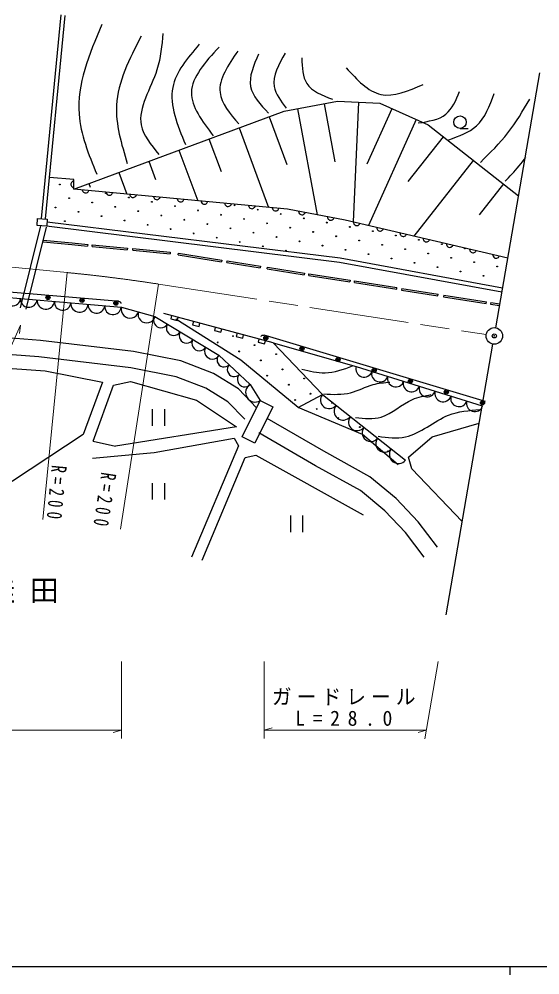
# Model space of a CAD drawing. Units: millimetres, scale not verified. Extents: x 40000 to 680000, y 20000 to 380000.
# Drawn here: x 208723 to 271615, y 204000 to 319578 of the extents above; entities that cross this region are included whole.
import ezdxf

# ---------------------------------------------------------------- set-up
doc = ezdxf.new("R2010")
doc.units = ezdxf.units.MM
doc.header["$LTSCALE"] = 1000
doc.header["$PDMODE"] = 32
doc.header["$PDSIZE"] = 500
doc.linetypes.add('CHAIN', pattern=[18.5, 12, -1.5, 3.5, -1.5])
for name, color, linetype, lineweight in [('M-BGD', 7, 'Continuous', 25), ('M-BMK', 2, 'CHAIN', 13), ('M-BMK-SRVR', 3, 'Continuous', 25), ('M-STR-HTXT', 7, 'Continuous', 13), ('M-TTL-BAND', 7, 'Continuous', 25)]:
    doc.layers.add(name, color=color, linetype=linetype, lineweight=lineweight)
doc.layers.add('M-BMK-HTXT', color=7, linetype='Continuous')
doc.layers.add('M-OTRS', color=6, linetype='Continuous')
doc.styles.add('ＭＳ ゴシック', font='')
doc.styles.get('ＭＳ ゴシック').set_extended_font_data('MS Gothic')

msp = doc.modelspace()

# ---------------------------------------------------------------- linework, layer by layer
at = {"layer": 'M-BGD'}
for p, q in [((211427, 295463), (213783, 320079)), ((211925, 295415), (214280, 320032)), ((242335, 308746), (244713, 295907)), ((245551, 309342), (246855, 302300)), ((249720, 309520), (249047, 295050)), ((253739, 308746), (250731, 302045)), ((238912, 307776), (241059, 301983)), ((235282, 306430), (238853, 296796)), ((256657, 307436), (250901, 294615)), ((261974, 306353), (262974, 306353)), ((259936, 305353), (255675, 299924)), ((231651, 305084), (233112, 301143)), ((228021, 303738), (230294, 297607)), ((224391, 302393), (225202, 300203)), ((263575, 302497), (256380, 293331)), ((220760, 301047), (221734, 298419)), ((215315, 300171), (212405, 300430)), ((217130, 299701), (217292, 299263)), ((267214, 299641), (264280, 295904)), ((211307, 294596), (208857, 284680)), ((211987, 294428), (209536, 284512)), ((211610, 292658), (211630, 292857)), ((217013, 292333), (216994, 292133)), ((217544, 292082), (217562, 292282)), ((217544, 292082), (221787, 291689)), ((217562, 292282), (221806, 291888)), ((221806, 291888), (221787, 291689)), ((222442, 291628), (222461, 291827)), ((222442, 291628), (226965, 291208)), ((222461, 291827), (226984, 291407)), ((226984, 291407), (226965, 291208)), ((227938, 291067), (227969, 291264)), ((227969, 291264), (233184, 290442)), ((220428, 285478), (163069, 290301)), ((227938, 291067), (233153, 290244)), ((233184, 290442), (233153, 290244)), ((233808, 290141), (233839, 290339)), ((233808, 290141), (237824, 289508)), ((233839, 290339), (237855, 289706)), ((237855, 289706), (237824, 289508)), ((238670, 289375), (238701, 289572)), ((238670, 289375), (243145, 288669)), ((238701, 289572), (243176, 288867)), ((174330, 288818), (221099, 284748)), ((243176, 288867), (243145, 288669)), ((243695, 288583), (243726, 288780)), ((243695, 288583), (248662, 287800)), ((243726, 288780), (248693, 287997)), ((248693, 287997), (248662, 287800)), ((249211, 287713), (249242, 287910)), ((249242, 287910), (254357, 287104)), ((249211, 287713), (254326, 286907)), ((254326, 286907), (254357, 287104)), ((254949, 287011), (254918, 286813)), ((254918, 286813), (259309, 286121)), ((254949, 287011), (259340, 286319)), ((259309, 286121), (259340, 286319)), ((260016, 286212), (259985, 286014)), ((259985, 286014), (265142, 285201)), ((260016, 286212), (265174, 285399)), ((220727, 285453), (220428, 285478)), ((221099, 284748), (225093, 283618)), ((265142, 285201), (265174, 285399)), ((265681, 285319), (265650, 285121)), ((265650, 285121), (266747, 284948)), ((265681, 285319), (266778, 285146)), ((225093, 283618), (232854, 278946)), ((239397, 280430), (226210, 283971)), ((238588, 281259), (238301, 281345)), ((264760, 273418), (238588, 281259)), ((239397, 280430), (249432, 277590)), ((239397, 280430), (245350, 274175)), ((232854, 278946), (236622, 275405)), ((249432, 277590), (264659, 272829)), ((236622, 275405), (237828, 273445)), ((242432, 272593), (245350, 274175)), ((245350, 274175), (255372, 266263)), ((265048, 273332), (264760, 273418)), ((224806, 272407), (224806, 270407)), ((226326, 270407), (226326, 272407)), ((217653, 268524), (220366, 267921)), ((224806, 263474), (224806, 261474)), ((226326, 261474), (226326, 263474)), ((241480, 259544), (241480, 257544)), ((243000, 257544), (243000, 259544))]:
    msp.add_line(p, q, dxfattribs=at)
for points in [[(215315, 299028), (240727, 308448), (247159, 309639), (252280, 309401), (258116, 306781), (269033, 298213)], [(215315, 300000), (215219, 299968), (215139, 299920), (215059, 299840), (215011, 299760), (214979, 299664), (214979, 299536), (215011, 299440), (215059, 299360), (215139, 299280), (215219, 299232), (215315, 299200)], [(267733, 290670), (248089, 295274), (241125, 296580), (215315, 299028), (215315, 300171)], [(216350, 298930), (216373, 298832), (216413, 298747), (216485, 298660), (216561, 298605), (216653, 298564), (216781, 298552), (216879, 298575), (216963, 298615), (217051, 298687), (217106, 298762), (217147, 298855)], [(219218, 298658), (219241, 298559), (219281, 298475), (219353, 298388), (219428, 298333), (219521, 298292), (219648, 298280), (219747, 298303), (219831, 298343), (219918, 298415), (219974, 298490), (220015, 298583)], [(222086, 298386), (222109, 298287), (222149, 298203), (222221, 298116), (222296, 298061), (222389, 298020), (222516, 298008), (222615, 298030), (222699, 298071), (222786, 298143), (222842, 298218), (222882, 298310)], [(224954, 298114), (224977, 298015), (225017, 297931), (225089, 297844), (225164, 297789), (225257, 297748), (225384, 297736), (225483, 297758), (225567, 297799), (225654, 297871), (225709, 297946), (225750, 298038)], [(227822, 297842), (227845, 297743), (227885, 297659), (227957, 297572), (228032, 297517), (228125, 297476), (228252, 297464), (228351, 297486), (228435, 297527), (228522, 297599), (228577, 297674), (228618, 297766)], [(230690, 297570), (230712, 297471), (230753, 297387), (230825, 297300), (230900, 297245), (230992, 297204), (231120, 297192), (231218, 297214), (231303, 297255), (231390, 297327), (231445, 297402), (231486, 297494)], [(233557, 297298), (233580, 297199), (233620, 297115), (233693, 297028), (233768, 296973), (233860, 296932), (233988, 296920), (234086, 296942), (234170, 296983), (234258, 297055), (234313, 297130), (234354, 297222)], [(236425, 297026), (236448, 296927), (236488, 296843), (236560, 296756), (236635, 296701), (236728, 296660), (236855, 296647), (236954, 296670), (237038, 296711), (237125, 296783), (237181, 296858), (237222, 296950)], [(239293, 296754), (239316, 296655), (239356, 296571), (239428, 296484), (239503, 296428), (239596, 296388), (239723, 296375), (239822, 296398), (239906, 296438), (239993, 296511), (240049, 296586), (240090, 296678)], [(242473, 296327), (242487, 296227), (242519, 296140), (242583, 296046), (242653, 295984), (242741, 295935), (242867, 295911), (242968, 295925), (243055, 295958), (243148, 296022), (243210, 296091), (243259, 296180)], [(212110, 295077), (247492, 290694), (267119, 287072)], [(245955, 295674), (245969, 295574), (246001, 295487), (246065, 295393), (246135, 295331), (246224, 295282), (246349, 295259), (246450, 295272), (246537, 295305), (246631, 295369), (246692, 295438), (246742, 295527)], [(249103, 295037), (249112, 294936), (249141, 294847), (249201, 294751), (249267, 294686), (249354, 294633), (249478, 294604), (249579, 294613), (249668, 294641), (249764, 294701), (249829, 294768), (249882, 294854)], [(212048, 294581), (247416, 290200), (267029, 286581)], [(251909, 294379), (251919, 294278), (251947, 294189), (252007, 294093), (252074, 294028), (252160, 293975), (252284, 293946), (252385, 293955), (252474, 293983), (252570, 294043), (252635, 294110), (252688, 294196)], [(254716, 293721), (254725, 293620), (254753, 293531), (254813, 293435), (254880, 293370), (254966, 293317), (255091, 293288), (255191, 293297), (255280, 293326), (255376, 293385), (255441, 293452), (255495, 293538)], [(211610, 292658), (215099, 292309), (216994, 292133)], [(211630, 292857), (215117, 292508), (217013, 292333)], [(257522, 293063), (257531, 292962), (257560, 292874), (257619, 292777), (257686, 292712), (257772, 292659), (257897, 292630), (257998, 292639), (258087, 292668), (258183, 292728), (258248, 292794), (258301, 292881)], [(260328, 292405), (260337, 292305), (260366, 292216), (260425, 292120), (260492, 292055), (260579, 292002), (260703, 291972), (260804, 291982), (260893, 292010), (260989, 292070), (261054, 292137), (261107, 292223)], [(263134, 291748), (263144, 291647), (263172, 291558), (263232, 291462), (263299, 291397), (263385, 291344), (263509, 291315), (263610, 291324), (263699, 291352), (263795, 291412), (263860, 291479), (263913, 291565)], [(265941, 291090), (265950, 290989), (265978, 290900), (266038, 290804), (266105, 290739), (266191, 290686), (266316, 290657), (266416, 290666), (266505, 290694), (266601, 290754), (266666, 290821), (266719, 290907)], [(220727, 285453), (220807, 285447), (220856, 285432), (220913, 285398), (220950, 285364), (220977, 285322), (221002, 285260), (221007, 285209), (221005, 285179)], [(227142, 283721), (227039, 283335), (227811, 283127), (227915, 283513)], [(254488, 265660), (250193, 269353), (242432, 272593), (235499, 278320), (227662, 283293)], [(237401, 272584), (235197, 274853), (232183, 276737), (228265, 278244), (222538, 279375), (211303, 280731), (204220, 281259), (197136, 281635), (190882, 282163), (186963, 282012), (184100, 281485), (181689, 279751), (179353, 276888), (164275, 254357)], [(229780, 283013), (229676, 282626), (230449, 282419), (230552, 282805)], [(232417, 282304), (232313, 281918), (233086, 281710), (233190, 282097)], [(235055, 281596), (234951, 281210), (235723, 281002), (235827, 281388)], [(237692, 280888), (237588, 280501), (238361, 280294), (238465, 280680)], [(237942, 281191), (237953, 281230), (237990, 281281), (238033, 281321), (238095, 281354), (238152, 281369), (238224, 281368), (238301, 281345)], [(235966, 271191), (233932, 273286), (231286, 274940), (227708, 276316), (222224, 277398), (211109, 278740), (204092, 279263), (196999, 279640), (190836, 280160), (187184, 280019), (184903, 279599), (183071, 278282), (180962, 275697), (165937, 253245)], [(191744, 255939), (191518, 257748), (192197, 277491), (193101, 278395), (211864, 277039), (218797, 275682), (216461, 269353), (201465, 259481)], [(217653, 268524), (220140, 275306), (222174, 275758), (230162, 273497), (234985, 270257), (220366, 267921)], [(259236, 255713), (256900, 258803), (254262, 261591), (251097, 264228), (245521, 267318), (238670, 271271)], [(262245, 258823), (256171, 265194), (255758, 266588), (258624, 269067), (264292, 270701)], [(257640, 254507), (255371, 257509), (252891, 260131), (249962, 262571), (244537, 265577), (237671, 269538)], [(217578, 266489), (225038, 267167), (234683, 268900), (235211, 267996), (229559, 254508)], [(230840, 254131), (236040, 266564), (237321, 266866), (250282, 259632)]]:
    msp.add_lwpolyline(points, dxfattribs=at)
for points in [[(212068, 294547), (210907, 294611), (210955, 295469), (212116, 295404)], [(235650, 269051), (237828, 273445), (239370, 272681), (237191, 268287)]]:
    msp.add_lwpolyline(points, close=True, dxfattribs=at)
for centre, radius in [((261974, 307113), 760), ((213644, 299574), 50), ((219204, 298532), 50), ((214773, 297924), 50), ((217553, 297403), 50), ((221984, 298011), 50), ((224764, 297489), 50), ((234754, 297055), 50), ((213123, 296794), 50), ((215903, 296273), 50), ((220333, 296881), 50), ((223113, 296360), 50), ((225893, 295839), 50), ((227544, 296968), 50), ((230324, 296447), 50), ((233104, 295926), 50), ((237534, 296534), 50), ((240314, 296013), 50), ((214252, 295144), 50), ((218683, 295752), 50), ((221462, 295231), 50), ((224242, 294709), 50), ((228673, 295318), 50), ((231453, 294796), 50), ((235884, 295404), 50), ((238664, 294883), 50), ((243094, 295491), 50), ((245874, 294970), 50), ((227022, 294188), 50), ((229802, 293667), 50), ((234233, 294275), 50), ((237013, 293754), 50), ((241444, 294362), 50), ((244224, 293841), 50), ((248654, 294449), 50), ((251434, 293928), 50), ((232582, 293146), 50), ((235362, 292625), 50), ((239793, 293233), 50), ((242573, 292711), 50), ((247004, 293319), 50), ((249784, 292798), 50), ((254214, 293406), 50), ((256994, 292885), 50), ((259774, 292364), 50), ((238142, 292103), 50), ((240922, 291582), 50), ((245353, 292190), 50), ((248133, 291669), 50), ((252564, 292277), 50), ((255344, 291756), 50), ((258123, 291235), 50), ((262554, 291843), 50), ((250913, 291148), 50), ((253693, 290626), 50), ((256473, 290105), 50), ((260903, 290713), 50), ((263683, 290192), 50), ((259253, 289584), 50), ((262033, 289063), 50), ((266463, 289671), 50), ((264813, 288541), 50), ((212213, 285918), 250), ((212213, 285918), 150), ((212213, 285918), 50), ((216310, 285574), 250), ((216310, 285574), 150), ((216310, 285574), 50), ((220407, 285229), 250), ((220407, 285229), 150), ((220407, 285229), 50), ((234551, 281247), 50), ((238517, 281019), 250), ((238517, 281019), 150), ((238517, 281019), 50), ((232701, 280486), 50), ((237161, 280157), 50), ((242879, 279712), 250), ((242879, 279712), 150), ((242879, 279712), 50), ((235311, 279397), 50), ((239771, 279067), 50), ((247241, 278405), 250), ((247241, 278405), 150), ((237921, 278307), 50), ((247241, 278405), 50), ((238681, 276457), 50), ((240531, 277218), 50), ((251603, 277099), 250), ((251603, 277099), 150), ((251603, 277099), 50), ((241291, 275368), 50), ((243141, 276128), 50), ((255965, 275792), 250), ((255965, 275792), 150), ((255965, 275792), 50), ((243901, 274278), 50), ((260327, 274485), 250), ((260327, 274485), 150), ((260327, 274485), 50), ((242051, 273518), 50), ((246511, 273188), 50), ((264689, 273178), 250), ((264689, 273178), 150), ((264689, 273178), 50), ((244662, 272428), 50), ((247272, 271338), 50), ((249882, 270249), 50), ((253252, 267309), 50)]:
    msp.add_circle(centre, radius, dxfattribs=at)
for centre, radius, start, end in [((207904, 285897), 1000, 175.02745, 355.02745), ((209896, 285723), 1000, 175.02745, 355.02745), ((211938, 285546), 1050, 175.02745, 355.02745), ((213981, 285368), 1000, 175.02745, 355.02745), ((216023, 285190), 1050, 175.02745, 355.02745), ((218065, 285012), 1000, 175.02745, 355.02745), ((220058, 284839), 1000, 175.02745, 355.02745), ((222109, 284463), 1050, 164.19749, 344.19749), ((224130, 283891), 1050, 164.19749, 344.19749), ((225864, 283154), 900, 148.95451, 328.95451), ((227406, 282226), 900, 148.95451, 328.95451), ((228948, 281297), 900, 148.95451, 328.95451), ((230490, 280369), 900, 148.95451, 328.95451), ((232075, 279415), 950, 148.95451, 328.95451), ((233474, 278364), 850, 136.77147, 316.77147), ((234712, 277200), 850, 136.77147, 316.77147), ((250387, 277291), 1000, 162.63635, 342.63635), ((235987, 276001), 900, 136.77147, 316.77147), ((252296, 276695), 1000, 162.63635, 342.63635), ((254205, 276098), 1000, 162.63635, 342.63635), ((237225, 274425), 1150, 121.6075, 301.6075), ((256113, 275501), 1000, 162.63635, 342.63635), ((258022, 274904), 1000, 162.63635, 342.63635), ((246174, 273525), 1050, 141.70984, 321.70984), ((259931, 274307), 1000, 162.63635, 342.63635), ((261840, 273710), 1000, 162.63635, 342.63635), ((247862, 272192), 1100, 141.70984, 321.70984), ((263749, 273113), 1000, 162.63635, 342.63635), ((249549, 270860), 1050, 141.70984, 321.70984), ((251197, 269559), 1050, 141.70984, 321.70984), ((252846, 268258), 1050, 141.70984, 321.70984), ((254533, 266925), 1100, 141.70984, 321.70984)]:
    msp.add_arc(centre, radius, start, end, dxfattribs=at)
for points, knots in [([(218693, 318930), (217193, 315305), (215694, 311681), (215954, 308091), (216130, 305659), (217114, 303242), (218098, 300826)], [0, 0, 0, 0, 1, 1, 1, 2, 2, 2, 2]), ([(226077, 317858), (225956, 316391), (225834, 314924), (225363, 313451), (224631, 311161), (223058, 308856), (223457, 306781), (223697, 305534), (224649, 304371), (225601, 303208)], [0, 0, 0, 0, 1, 1, 1, 2, 2, 2, 3, 3, 3, 3]), ([(223457, 317500), (222040, 314755), (220624, 312010), (220480, 309163), (220363, 306865), (221076, 304500), (221790, 302136)], [0, 0, 0, 0, 1, 1, 1, 2, 2, 2, 2]), ([(230484, 316547), (229059, 314859), (227634, 313171), (227269, 311307), (226848, 309160), (227832, 306779), (228817, 304399)], [0, 0, 0, 0, 1, 1, 1, 2, 2, 2, 2]), ([(232866, 316190), (231214, 314386), (229563, 312583), (229532, 310711), (229503, 309002), (230827, 307236), (232152, 305471)], [0, 0, 0, 0, 1, 1, 1, 2, 2, 2, 2]), ([(235129, 315714), (233963, 314017), (232796, 312320), (232986, 310711), (233140, 309402), (234194, 308151), (235248, 306900)], [0, 0, 0, 0, 1, 1, 1, 2, 2, 2, 2]), ([(237631, 315356), (237041, 313998), (236451, 312640), (236678, 311426), (236895, 310266), (237858, 309238), (238822, 308210)], [0, 0, 0, 0, 1, 1, 1, 2, 2, 2, 2]), ([(240846, 315476), (240082, 314095), (239317, 312715), (239536, 311426), (239690, 310522), (240328, 309664), (240966, 308806)], [0, 0, 0, 0, 1, 1, 1, 2, 2, 2, 2]), ([(242871, 314880), (242908, 313736), (242945, 312592), (243467, 311783), (244069, 310851), (245316, 310364), (246563, 309878)], [0, 0, 0, 0, 1, 1, 1, 2, 2, 2, 2]), ([(248231, 313689), (249540, 312249), (250850, 310810), (252399, 310473), (253947, 310137), (255734, 310901), (257521, 311664)], [0, 0, 0, 0, 1, 1, 1, 2, 2, 2, 2]), ([(256925, 307019), (258169, 307209), (259412, 307400), (260260, 308091), (261037, 308724), (261482, 309777), (261928, 310830)], [0, 0, 0, 0, 1, 1, 1, 2, 2, 2, 2]), ([(260618, 304994), (261847, 305429), (263076, 305863), (263953, 306662), (265006, 307621), (265551, 309107), (266096, 310592)], [0, 0, 0, 0, 1, 1, 1, 2, 2, 2, 2]), ([(264429, 302255), (265598, 303402), (266766, 304548), (267764, 305828), (268748, 307091), (269566, 308484), (270384, 309878)], [0, 0, 0, 0, 1, 1, 1, 2, 2, 2, 2]), ([(267407, 299992), (267689, 300266), (267971, 300540), (268240, 300826), (268839, 301462), (269374, 302156), (269908, 302851)], [0, 0, 0, 0, 1, 1, 1, 2, 2, 2, 2]), ([(242884, 277265), (243817, 277028), (244750, 276792), (245672, 276813), (246788, 276838), (247887, 277240), (248987, 277642)], [0, 0, 0, 0, 1, 1, 1, 2, 2, 2, 2]), ([(245521, 274251), (246623, 274193), (247726, 274136), (248761, 274401), (249682, 274637), (250550, 275127), (251474, 275381), (252133, 275562), (252821, 275622), (253509, 275682)], [0, 0, 0, 0, 1, 1, 1, 2, 2, 2, 3, 3, 3, 3]), ([(249364, 271387), (250431, 271284), (251499, 271182), (252454, 271462), (253788, 271855), (254904, 272997), (256221, 273572), (256935, 273884), (257709, 274030), (258482, 274175)], [0, 0, 0, 0, 1, 1, 1, 2, 2, 2, 3, 3, 3, 3]), ([(252077, 269126), (253212, 268978), (254348, 268829), (255393, 269051), (257230, 269442), (258787, 270981), (260592, 271689), (261777, 272153), (263068, 272260), (264360, 272367)], [0, 0, 0, 0, 1, 1, 1, 2, 2, 2, 3, 3, 3, 3])]:
    msp.add_open_spline(points, degree=3, knots=knots, dxfattribs=at)
at = {"layer": 'M-BMK'}
for p, q in [((167896, 293500), (214531, 288927)), ((225568, 287534), (265125, 281420))]:
    msp.add_line(p, q, dxfattribs=at)
msp.add_arc((195015, 89882), 200000, 81.21305, 84.40038, dxfattribs=at)
at = {"layer": 'M-BMK-SRVR'}
for p, q in [((266283, 282253), (271592, 313063)), ((260304, 247555), (265943, 280282))]:
    msp.add_line(p, q, dxfattribs=at)
msp.add_circle((266113, 281267), 1000, dxfattribs=at)
at = {"layer": 'M-OTRS'}
msp.add_point((266113, 281267), dxfattribs=at)
at = {"layer": 'M-STR-HTXT'}
for p, q in [((214531, 288927), (211603, 259071)), ((220985, 257887), (225568, 287534)), ((208898, 282581), (208747, 281554)), ((221099, 232594), (221099, 241911)), ((238301, 241911), (238301, 232594)), ((257718, 232548), (259331, 241911)), ((162770, 233594), (221099, 233594)), ((221099, 233594), (220099, 233314)), ((238301, 233594), (239301, 233874)), ((238301, 233594), (257898, 233594)), ((257898, 233594), (256898, 233314))]:
    msp.add_line(p, q, dxfattribs=at)
msp.add_lwpolyline([(208898, 282581), (194770, 250795), (166292, 250795)], dxfattribs=at)
at = {"layer": 'M-TTL-BAND'}
for p, q in [((40000, 205000), (579000, 205000)), ((268000, 205000), (268000, 204000))]:
    msp.add_line(p, q, dxfattribs=at)

# ---------------------------------------------------------------- texts
at = {"layer": 'M-BMK-HTXT', "insert": (204769, 248951), "char_height": 2566, "attachment_point": 7, "style": 'ＭＳ ゴシック'}
msp.add_mtext('\\T1.5;畦田', dxfattribs=at)
at = {"layer": 'M-STR-HTXT', "char_height": 1833, "attachment_point": 7, "style": 'ＭＳ ゴシック'}
for insert, rotation in [((212628, 265690), 264.7), ((218631, 264848), 261.5)]:
    msp.add_mtext('\\T1.61;\\W0.7;R=200', dxfattribs=dict(at, insert=insert, rotation=rotation))
for s, insert in [('\\T1.26;\\W0.95;ガードレール', (239259, 236616)), ('\\T1.78;\\W0.95;L=28.0', (242072, 234094))]:
    msp.add_mtext(s, dxfattribs=dict(at, insert=insert))

doc.saveas('drawing.dxf')
